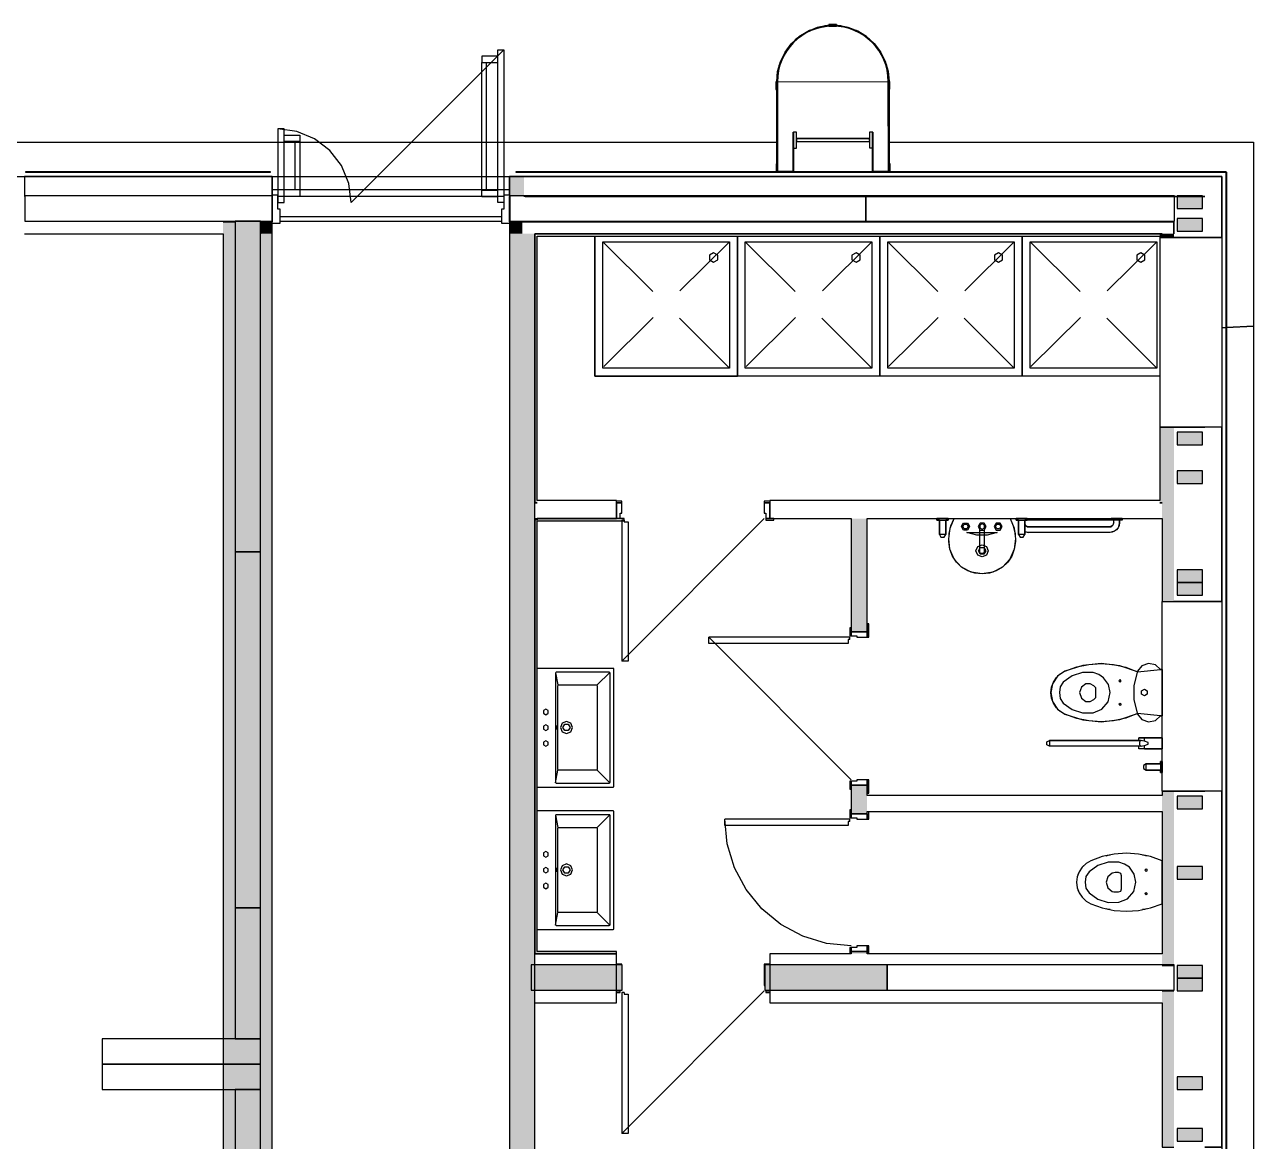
# Model space of a CAD drawing. Header units: metres. Extents: x 2.3 to 42.8, y 0.9 to 31.9.
# Drawn here: x 11.287 to 14.345, y 24.153 to 26.932 of the extents above; entities that cross this region are included whole.
import ezdxf

# ---------------------------------------------------------------- set-up
doc = ezdxf.new("R2010")
doc.units = ezdxf.units.M
for name, color, linetype in [('ARREDI', 9, 'Continuous'), ('PARETI_STRUTTURE', 7, 'Continuous'), ('PILASTRI_SETTI', 8, 'Continuous')]:
    doc.layers.add(name, color=color, linetype=linetype)

msp = doc.modelspace()

# ---------------------------------------------------------------- linework, layer by layer
at = {"layer": 'ARREDI'}
for points in [[(13.2882, 26.9295), (13.2852, 26.9295), (13.2599, 26.9247), (13.2358, 26.9153), (13.2139, 26.9017), (13.1949, 26.8843), (13.1794, 26.8636), (13.168, 26.8405), (13.161, 26.8157), (13.1586, 26.79), (13.1592, 26.5656)], [(13.1592, 26.5656), (13.1587, 26.79), (13.161, 26.8157), (13.168, 26.8405), (13.1794, 26.8636), (13.1949, 26.8843), (13.2139, 26.9017), (13.2358, 26.9153), (13.2598, 26.9247), (13.2852, 26.9295), (13.311, 26.9296), (13.3364, 26.9249), (13.3604, 26.9156), (13.3824, 26.9021), (13.4015, 26.8848), (13.4171, 26.8642), (13.4286, 26.8411), (13.4358, 26.8164), (13.4382, 26.7907), (13.4387, 26.5662), (13.4368, 26.5662), (13.4387, 26.5662), (13.4368, 26.5662), (13.4387, 26.5662), (13.4368, 26.5662), (13.4387, 26.5662), (13.4382, 26.7907), (13.4324, 26.83), (13.4158, 26.8662), (13.3897, 26.8962), (13.3562, 26.9176), (13.318, 26.9287), (13.2782, 26.9286), (13.2401, 26.9173), (13.2066, 26.8958), (13.1807, 26.8656), (13.1642, 26.8294), (13.1587, 26.79)], [(13.2882, 26.9295), (13.2852, 26.9295), (13.2598, 26.9247), (13.2358, 26.9153), (13.2139, 26.9017), (13.1949, 26.8843), (13.1794, 26.8636), (13.168, 26.8405), (13.161, 26.8157), (13.1587, 26.79)], [(13.2882, 26.9295), (13.2852, 26.9295), (13.2598, 26.9247), (13.2358, 26.9153), (13.2139, 26.9017), (13.1949, 26.8843), (13.1794, 26.8636), (13.168, 26.8405), (13.161, 26.8157), (13.1587, 26.79)], [(13.4382, 26.7907), (13.4358, 26.8164), (13.4286, 26.8411), (13.4171, 26.8642), (13.4015, 26.8848), (13.3824, 26.9021), (13.3604, 26.9156), (13.3364, 26.9249), (13.311, 26.9296), (13.3079, 26.9296)], [(13.4382, 26.7907), (13.4358, 26.8164), (13.4286, 26.8411), (13.4171, 26.8642), (13.4015, 26.8848), (13.3824, 26.9021), (13.3604, 26.9156), (13.3364, 26.9249), (13.311, 26.9296), (13.3079, 26.9296)], [(13.3079, 26.9295), (13.311, 26.9295), (13.3364, 26.9249), (13.3604, 26.9156), (13.3824, 26.9021), (13.4015, 26.8848), (13.4171, 26.8642), (13.4286, 26.8411), (13.4358, 26.8164), (13.4382, 26.7907)], [(13.1592, 26.5656), (13.1612, 26.5656), (13.1606, 26.79)], [(13.2004, 26.6247), (13.2083, 26.6248), (13.2082, 26.6641), (13.2003, 26.6641), (13.2005, 26.5657), (13.1611, 26.5656), (13.1606, 26.79), (13.4362, 26.7907), (13.4368, 26.567), (13.3982, 26.5669), (13.3979, 26.6646), (13.3982, 26.5669), (13.4368, 26.567), (13.3982, 26.5669), (13.3979, 26.6646), (13.3972, 26.6646), (13.3974, 26.5662), (13.4368, 26.5662), (13.3974, 26.5661), (13.3973, 26.603)], [(13.1606, 26.79), (13.1611, 26.5664)], [(13.1591, 26.5853), (13.1587, 26.7703)], [(13.4387, 26.5859), (13.4382, 26.771)], [(13.1995, 26.6641), (13.1997, 26.5665), (13.1612, 26.5664), (13.1997, 26.5665), (13.1995, 26.6641), (13.1997, 26.5665)], [(13.1611, 26.5664), (13.1997, 26.5665), (13.1995, 26.6641), (13.2003, 26.6641), (13.2005, 26.5657), (13.1611, 26.5656), (13.2005, 26.5657), (13.2003, 26.6641)], [(13.3893, 26.6488), (13.2082, 26.6484)], [(13.3893, 26.6488), (13.2082, 26.6484)], [(13.3893, 26.6488), (13.2082, 26.6484)], [(13.3893, 26.6488), (13.2082, 26.6484)], [(13.3893, 26.6488), (13.2082, 26.6484)], [(13.3893, 26.6488), (13.2082, 26.6484)], [(13.3893, 26.6488), (13.2082, 26.6484)], [(13.3893, 26.6488), (13.2082, 26.6484)], [(13.3893, 26.6488), (13.2082, 26.6484)], [(13.3893, 26.6488), (13.2082, 26.6484)], [(13.3893, 26.6488), (13.2082, 26.6484)], [(13.3893, 26.6488), (13.2082, 26.6484)], [(13.3893, 26.6488), (13.2082, 26.6484)], [(13.3893, 26.6488), (13.2082, 26.6484)], [(13.3893, 26.6488), (13.2082, 26.6484)], [(13.3893, 26.6488), (13.2082, 26.6484)], [(13.3893, 26.6488), (13.2082, 26.6484)], [(13.2082, 26.6405), (13.2082, 26.6406), (13.2082, 26.641), (13.2082, 26.6417), (13.2082, 26.6425), (13.2082, 26.6434), (13.2082, 26.6444), (13.2082, 26.6455), (13.2082, 26.6464), (13.2082, 26.6472), (13.2082, 26.6479), (13.2082, 26.6482), (13.2082, 26.6484)], [(13.2082, 26.6464), (13.2082, 26.6455), (13.2082, 26.6444), (13.2082, 26.6434), (13.2082, 26.6425)], [(13.3893, 26.6409), (13.2082, 26.6405)], [(13.2082, 26.6405), (13.3893, 26.6409)], [(13.2082, 26.6405), (13.3893, 26.6409)], [(13.2082, 26.6405), (13.3893, 26.6409)], [(13.2082, 26.6405), (13.3893, 26.6409)], [(13.2082, 26.6405), (13.3893, 26.6409)], [(13.2082, 26.6405), (13.3893, 26.6409)], [(13.2082, 26.6405), (13.3893, 26.6409)], [(13.2082, 26.6405), (13.3893, 26.6409)], [(13.2082, 26.6405), (13.3893, 26.6409)], [(13.2082, 26.6405), (13.3893, 26.6409)], [(13.2082, 26.6405), (13.3893, 26.6409)], [(13.2082, 26.6405), (13.3893, 26.6409)], [(13.2082, 26.6405), (13.3893, 26.6409)], [(13.2082, 26.6405), (13.3893, 26.6409)], [(13.2082, 26.6405), (13.3893, 26.6409)], [(13.2082, 26.6405), (13.3893, 26.6409)], [(13.3893, 26.6646), (13.3894, 26.6252)], [(13.4368, 26.567), (13.3982, 26.5669), (13.3979, 26.6646), (13.3893, 26.6646)], [(13.3893, 26.6488), (13.3893, 26.6487), (13.3893, 26.6483), (13.3893, 26.6477), (13.3893, 26.6468), (13.3893, 26.6459), (13.3893, 26.6449), (13.3893, 26.6439), (13.3893, 26.6429), (13.3893, 26.6421), (13.3893, 26.6415), (13.3893, 26.6411), (13.3893, 26.6409)], [(13.3893, 26.6439), (13.3893, 26.6449), (13.3893, 26.6459), (13.3893, 26.6468)], [(13.4368, 26.5662), (13.3974, 26.5662), (13.3972, 26.6646), (13.3974, 26.5662)], [(13.3894, 26.6252), (13.3973, 26.6252)], [(13.1611, 26.5656), (13.2005, 26.5657), (13.2004, 26.603)], [(11.2891, 26.5656), (11.5253, 26.5656)], [(11.5253, 26.5652), (11.2891, 26.5652)], [(11.5253, 26.5656), (11.8994, 26.5656)], [(11.8994, 26.5652), (11.5253, 26.5652)], [(12.5097, 26.5656), (12.9172, 26.5656), (13.3365, 26.5656)], [(13.3365, 26.5652), (12.9172, 26.5652), (12.5097, 26.5652)], [(13.1592, 26.5656), (13.1612, 26.5656)], [(13.1997, 26.5665), (13.1612, 26.5664)], [(13.3365, 26.5656), (13.7982, 26.5656)], [(13.7982, 26.5652), (13.3365, 26.5652)], [(13.4387, 26.5662), (13.4368, 26.5662), (13.3974, 26.5661)], [(13.4387, 26.5662), (13.4368, 26.5662)], [(13.7982, 26.5656), (14.2421, 26.5656)], [(14.2421, 26.5652), (13.7982, 26.5652)], [(14.2421, 26.5656), (14.2775, 26.5656)], [(14.2762, 26.5652), (14.2421, 26.5652)], [(14.2775, 26.3925), (14.2775, 26.5652)], [(14.2779, 26.5652), (14.2779, 26.3925)], [(12.7065, 26.4057), (12.7065, 26.0572), (13.0609, 26.0572), (13.0609, 26.4057)], [(13.0609, 26.0572), (12.7065, 26.0572), (12.7065, 26.4057)], [(12.7262, 26.3919), (13.0412, 26.3919)], [(12.7262, 26.0769), (12.7262, 26.3919)], [(13.0412, 26.3919), (13.0412, 26.0769)], [(13.4152, 26.4057), (13.4152, 26.0572), (13.0609, 26.0572), (13.0609, 26.4057), (13.0609, 26.0572)], [(13.4153, 26.0572), (13.0609, 26.0572), (13.0609, 26.4057)], [(13.0806, 26.3919), (13.3956, 26.3919)], [(13.0806, 26.0769), (13.0806, 26.3919)], [(13.3956, 26.3919), (13.3956, 26.0769)], [(13.7696, 26.4057), (13.7696, 26.0572), (13.4153, 26.0572), (13.4153, 26.4057), (13.4153, 26.0572)], [(13.7696, 26.0572), (13.4153, 26.0572), (13.4153, 26.4057)], [(13.4349, 26.3919), (13.7499, 26.3919)], [(13.4349, 26.0769), (13.4349, 26.3919)], [(13.7499, 26.3919), (13.7499, 26.0769)], [(14.1118, 26.0572), (13.7696, 26.0572), (13.7696, 26.4057), (13.7696, 26.0572)], [(14.1118, 26.0572), (13.7696, 26.0572), (13.7696, 26.4057)], [(13.7893, 26.3919), (14.1043, 26.3919)], [(13.7893, 26.0769), (13.7893, 26.3919)], [(14.1043, 26.3919), (14.1043, 26.0769)], [(13.0412, 26.0769), (12.7262, 26.0769)], [(13.3956, 26.0769), (13.0806, 26.0769)], [(13.7499, 26.0769), (13.4349, 26.0769)], [(14.1043, 26.0769), (13.7893, 26.0769)], [(14.2775, 25.4869), (14.2775, 25.9397)], [(14.2779, 25.9397), (14.2779, 25.4869)], [(13.5635, 25.6989), (13.5635, 25.6635), (13.5674, 25.6567), (13.5754, 25.6567), (13.5793, 25.6635), (13.5793, 25.6989)], [(13.5896, 25.6269), (13.5868, 25.6463), (13.5877, 25.6659), (13.5922, 25.685), (13.6003, 25.7029)], [(13.6003, 25.7029), (13.7393, 25.7029)], [(13.7393, 25.7029), (13.7474, 25.685), (13.7519, 25.6659), (13.7528, 25.6463), (13.75, 25.6269)], [(13.7545, 25.6989), (13.782, 25.6989), (13.7762, 25.6989), (13.782, 25.6989), (13.782, 25.7029)], [(13.7604, 25.6989), (13.7545, 25.6989), (13.7545, 25.7029)], [(13.7604, 25.6989), (13.7545, 25.6989), (13.7545, 25.7029)], [(13.7762, 25.6902), (13.7782, 25.6853), (13.7852, 25.6824)], [(13.7762, 25.6885), (13.7766, 25.6873), (13.7782, 25.6853), (13.7803, 25.6837), (13.7826, 25.6827), (13.7852, 25.6824)], [(14.0116, 25.6922), (14.0084, 25.6802), (13.9996, 25.6715), (13.9875, 25.6682), (13.7852, 25.6682)], [(14.0116, 25.6923), (14.0107, 25.686), (14.0083, 25.6802), (14.0045, 25.6753), (13.9996, 25.6714), (13.9938, 25.6691), (13.9876, 25.6682)], [(13.9974, 25.6923), (13.9974, 25.6989), (13.9907, 25.6989)], [(14.0183, 25.6989), (13.9907, 25.6989)], [(13.9974, 25.6923), (13.9974, 25.6989)], [(14.0183, 25.7029), (14.0183, 25.6989), (14.0116, 25.6989)], [(13.6757, 25.6183), (13.6728, 25.6161), (13.6669, 25.6161), (13.6639, 25.6183), (13.6639, 25.675)], [(13.6757, 25.6183), (13.6757, 25.675)], [(13.7762, 25.6706), (13.7852, 25.6682)], [(13.9875, 25.6682), (13.7852, 25.6682), (13.7789, 25.6691), (13.7762, 25.6702)], [(13.6698, 25.5656), (13.6517, 25.5672), (13.6344, 25.5727), (13.6189, 25.582), (13.6058, 25.5946), (13.5959, 25.6098), (13.5896, 25.6268)], [(13.75, 25.6269), (13.7437, 25.6098), (13.7338, 25.5946), (13.7207, 25.582), (13.7052, 25.5727), (13.6879, 25.5672), (13.6698, 25.5656)], [(12.7518, 25.3302), (12.5628, 25.3302)], [(12.6101, 25.3204), (12.6087, 25.3198), (12.6081, 25.3184)], [(12.742, 25.3204), (12.6101, 25.3204)], [(12.7433, 25.3198), (12.7117, 25.289)], [(12.7439, 25.3184), (12.7433, 25.3198), (12.742, 25.3204)], [(12.7538, 25.3282), (12.7532, 25.3296), (12.7518, 25.3302)], [(12.7538, 25.0369), (12.7538, 25.3282)], [(13.9462, 25.3196), (13.9193, 25.3197), (13.8938, 25.3116), (13.8719, 25.296)], [(14.0565, 25.3219), (14.0126, 25.3367), (13.9665, 25.342), (13.9203, 25.3374), (13.8761, 25.3233), (13.9052, 25.3337), (13.9355, 25.34), (13.9664, 25.342), (13.9972, 25.3396), (14.0274, 25.3329), (14.0564, 25.322), (14.1142, 25.3276), (14.1012, 25.3393), (14.0841, 25.3426), (14.0677, 25.3366), (14.0568, 25.323), (14.0471, 25.2879), (14.0471, 25.2516), (14.0568, 25.2165), (14.0677, 25.2029), (14.0841, 25.1969), (14.1012, 25.2002), (14.1142, 25.2119), (14.0564, 25.2176), (14.0274, 25.2067), (13.9972, 25.2), (13.9664, 25.1976), (13.9355, 25.1995), (13.9052, 25.2058), (13.8761, 25.2163), (13.9203, 25.2021), (13.9665, 25.1976), (14.0126, 25.2028), (14.0565, 25.2176)], [(13.9722, 25.307), (13.9601, 25.3152), (13.9462, 25.3196)], [(12.6081, 25.3184), (12.6081, 25.0467)], [(12.6083, 25.3193), (12.6144, 25.289)], [(12.7439, 25.0467), (12.7439, 25.3184)], [(13.8719, 25.296), (13.8642, 25.284), (13.8624, 25.2698)], [(13.9284, 25.2916), (13.9168, 25.2834), (13.9123, 25.2698), (13.9168, 25.2562), (13.9284, 25.2479)], [(13.9481, 25.2867), (13.939, 25.2919), (13.9284, 25.2916)], [(13.9887, 25.2698), (13.9844, 25.2901), (13.9722, 25.307)], [(12.6144, 25.287), (12.615, 25.2884), (12.6164, 25.289)], [(12.6144, 25.0789), (12.6144, 25.287)], [(12.6164, 25.289), (12.7097, 25.289)], [(12.7097, 25.289), (12.7111, 25.2884), (12.7117, 25.287)], [(12.7117, 25.287), (12.7117, 25.0789)], [(13.8624, 25.2698), (13.8642, 25.2556), (13.8719, 25.2435)], [(13.9462, 25.2199), (13.9679, 25.229), (13.9832, 25.2469), (13.9887, 25.2698)], [(13.953, 25.2819), (13.9481, 25.2868)], [(13.953, 25.2577), (13.953, 25.2819)], [(13.8719, 25.2435), (13.8937, 25.228), (13.9193, 25.2198), (13.9462, 25.2199)], [(13.9284, 25.2479), (13.939, 25.2476), (13.9481, 25.2528)], [(13.9481, 25.2528), (13.953, 25.2577)], [(14.0655, 25.1367), (14.0694, 25.1373), (14.0737, 25.1383), (14.0827, 25.1417), (14.0827, 25.1458), (14.0737, 25.1492), (14.0694, 25.1503), (14.0655, 25.1509), (13.8372, 25.1509), (13.8372, 25.1367), (13.831, 25.1402), (13.831, 25.1473), (13.8372, 25.1509), (14.06, 25.1509)], [(14.0655, 25.1509), (14.0615, 25.1476), (14.0615, 25.1399), (14.0655, 25.1367), (13.8372, 25.1367)], [(14.06, 25.13), (14.06, 25.1367), (13.8372, 25.1367)], [(14.06, 25.1509), (14.06, 25.1576), (14.1177, 25.1576)], [(14.06, 25.1509), (14.06, 25.1576)], [(14.1177, 25.1576), (14.0737, 25.1576), (14.06, 25.1576)], [(14.0737, 25.13), (14.06, 25.13), (14.06, 25.1367)], [(14.0737, 25.1492), (14.0737, 25.1576)], [(14.0737, 25.13), (14.0737, 25.1383)], [(14.0737, 25.13), (14.1177, 25.13), (14.06, 25.13)], [(12.6083, 25.0458), (12.6144, 25.077)], [(12.6164, 25.077), (12.615, 25.0776), (12.6144, 25.0789)], [(12.7097, 25.077), (12.6164, 25.077)], [(12.7117, 25.0789), (12.7111, 25.0776), (12.7097, 25.077)], [(12.7434, 25.0453), (12.7117, 25.077)], [(14.1137, 25.0926), (14.1137, 25.0985), (14.1137, 25.0709), (14.1137, 25.0768), (14.0783, 25.0768), (14.0783, 25.0926), (14.1137, 25.0926), (14.0783, 25.0926), (14.0715, 25.0886), (14.0715, 25.0807), (14.0783, 25.0768), (14.1137, 25.0768)], [(12.6081, 25.0467), (12.6087, 25.0453), (12.6101, 25.0447)], [(12.6101, 25.0447), (12.742, 25.0447)], [(12.742, 25.0447), (12.7433, 25.0453), (12.7439, 25.0467)], [(12.5628, 25.0349), (12.7518, 25.0349)], [(12.7518, 25.0349), (12.7532, 25.0355), (12.7538, 25.0369)], [(14.2775, 24.5813), (14.2775, 25.0341)], [(14.2779, 25.0341), (14.2779, 24.5813)], [(12.7518, 24.9758), (12.5628, 24.9758)], [(12.6101, 24.966), (12.6087, 24.9654), (12.6081, 24.964)], [(12.6081, 24.964), (12.6081, 24.6923)], [(12.6083, 24.9649), (12.6144, 24.9346)], [(12.742, 24.966), (12.6101, 24.966)], [(12.7433, 24.9654), (12.7117, 24.9346)], [(12.7439, 24.964), (12.7433, 24.9654), (12.742, 24.966)], [(12.7439, 24.6923), (12.7439, 24.964)], [(12.7538, 24.9739), (12.7532, 24.9753), (12.7518, 24.9758)], [(12.7538, 24.6825), (12.7538, 24.9739)], [(12.6144, 24.9327), (12.615, 24.934), (12.6164, 24.9346)], [(12.6144, 24.7246), (12.6144, 24.9326)], [(12.6164, 24.9346), (12.7097, 24.9346)], [(12.7097, 24.9346), (12.7111, 24.934), (12.7117, 24.9326)], [(12.7117, 24.9327), (12.7117, 24.7246)], [(13.9788, 24.8638), (13.9836, 24.8654), (13.9887, 24.8659)], [(14.0692, 24.8659), (14.0743, 24.8654), (14.0791, 24.8638)], [(13.921, 24.8374), (13.9218, 24.8387), (13.9237, 24.8399)], [(14.0103, 24.8478), (13.9835, 24.8479), (13.9579, 24.8397), (13.936, 24.8242)], [(14.0364, 24.8352), (14.0243, 24.8434), (14.0103, 24.8478)], [(14.0528, 24.7979), (14.0485, 24.8183), (14.0364, 24.8352)], [(13.909, 24.8177), (13.9095, 24.8199), (13.9103, 24.8212)], [(13.936, 24.8242), (13.9283, 24.8121), (13.9265, 24.7979)], [(13.9936, 24.8205), (13.9827, 24.8115), (13.9786, 24.7979), (13.9827, 24.7844), (13.9936, 24.7754)], [(14.0012, 24.822), (13.9973, 24.8216), (13.9936, 24.8205)], [(14.0093, 24.822), (14.0012, 24.822)], [(14.0171, 24.8141), (14.0148, 24.8197), (14.0093, 24.822)], [(14.0171, 24.7817), (14.0171, 24.8141)], [(13.9103, 24.7747), (13.9095, 24.776), (13.909, 24.7782)], [(13.9265, 24.7979), (13.9283, 24.7837), (13.936, 24.7717)], [(13.936, 24.7717), (13.9579, 24.7561), (13.9834, 24.748), (14.0103, 24.7481)], [(13.9936, 24.7754), (13.9973, 24.7742), (14.0012, 24.7739)], [(14.0012, 24.7739), (14.0093, 24.7739)], [(14.0093, 24.7739), (14.0148, 24.7762), (14.0171, 24.7817)], [(14.0103, 24.7481), (14.032, 24.7571), (14.0473, 24.775), (14.0528, 24.7979)], [(13.9237, 24.7559), (13.9218, 24.7572), (13.921, 24.7585)], [(12.6083, 24.6915), (12.6144, 24.7226)], [(12.6164, 24.7226), (12.615, 24.7232), (12.6144, 24.7246)], [(12.7097, 24.7226), (12.6164, 24.7226)], [(12.7117, 24.7246), (12.7111, 24.7232), (12.7097, 24.7226)], [(12.7434, 24.691), (12.7117, 24.7226)], [(13.9887, 24.7299), (13.9836, 24.7305), (13.9788, 24.732)], [(14.0791, 24.732), (14.0743, 24.7305), (14.0692, 24.7299)], [(12.5628, 24.6805), (12.7518, 24.6805)], [(12.6081, 24.6923), (12.6087, 24.691), (12.6101, 24.6904)], [(12.6101, 24.6904), (12.742, 24.6904)], [(12.742, 24.6904), (12.7433, 24.691), (12.7439, 24.6923)], [(12.7518, 24.6805), (12.7532, 24.6811), (12.7538, 24.6825)], [(14.2775, 24.1285), (14.2775, 24.5813)], [(14.2779, 24.5813), (14.2779, 24.1285)]]:
    msp.add_lwpolyline(points, dxfattribs=at)
for points in [[(13.1587, 26.79), (13.161, 26.8157), (13.168, 26.8405), (13.1794, 26.8636), (13.1949, 26.8843), (13.2139, 26.9017), (13.2358, 26.9153), (13.2598, 26.9247), (13.2852, 26.9295), (13.2882, 26.9295), (13.2852, 26.9295), (13.2598, 26.9247), (13.2358, 26.9153), (13.2139, 26.9017), (13.1949, 26.8843), (13.1794, 26.8636), (13.168, 26.8405), (13.161, 26.8157)], [(13.1587, 26.79), (13.161, 26.8157), (13.168, 26.8405), (13.1794, 26.8636), (13.1949, 26.8843), (13.2139, 26.9017), (13.2358, 26.9153), (13.2598, 26.9247), (13.2852, 26.9295), (13.2882, 26.9295), (13.2852, 26.9295), (13.2598, 26.9247), (13.2358, 26.9153), (13.2139, 26.9017), (13.1949, 26.8843), (13.1794, 26.8636), (13.168, 26.8405), (13.161, 26.8157)], [(13.2883, 26.9281), (13.3079, 26.9282), (13.3079, 26.9321), (13.2882, 26.9321)], [(13.3079, 26.9296), (13.311, 26.9296), (13.3364, 26.9249), (13.3604, 26.9156), (13.3824, 26.9021), (13.4015, 26.8848), (13.4171, 26.8642), (13.4286, 26.8411), (13.4358, 26.8164), (13.4382, 26.7907), (13.4358, 26.8164), (13.4286, 26.8411), (13.4171, 26.8642), (13.4015, 26.8848), (13.3824, 26.9021), (13.3604, 26.9156), (13.3364, 26.9249), (13.311, 26.9296)], [(13.3079, 26.9296), (13.311, 26.9296), (13.3364, 26.9249), (13.3604, 26.9156), (13.3824, 26.9021), (13.4015, 26.8848), (13.4171, 26.8642), (13.4286, 26.8411), (13.4358, 26.8164), (13.4382, 26.7907), (13.4358, 26.8164), (13.4286, 26.8411), (13.4171, 26.8642), (13.4015, 26.8848), (13.3824, 26.9021), (13.3604, 26.9156), (13.3364, 26.9249), (13.311, 26.9296)], [(13.1567, 26.7703), (13.1607, 26.7703), (13.1606, 26.79), (13.1567, 26.79)], [(13.1611, 26.5664), (13.1606, 26.79)], [(13.1611, 26.5664), (13.1606, 26.79)], [(13.1606, 26.79), (13.1611, 26.5664)], [(13.4368, 26.5662), (13.4362, 26.7907), (13.4368, 26.567), (13.4362, 26.7907), (13.4368, 26.567), (13.4362, 26.7907), (13.4368, 26.567), (13.4362, 26.7907)], [(13.4402, 26.771), (13.4402, 26.7907), (13.4362, 26.7907), (13.4363, 26.771)], [(13.1591, 26.5853), (13.1587, 26.7703)], [(13.1587, 26.7703), (13.1591, 26.5853)], [(13.1591, 26.5853), (13.1587, 26.7703)], [(13.4387, 26.5859), (13.4382, 26.771)], [(13.4382, 26.771), (13.4387, 26.5859)], [(13.4382, 26.771), (13.4387, 26.5859)], [(13.2004, 26.6247), (13.2083, 26.6248), (13.2082, 26.6641), (13.2003, 26.6641)], [(13.2082, 26.6484), (13.3893, 26.6488)], [(13.2082, 26.6484), (13.3893, 26.6488)], [(13.2082, 26.6464), (13.2082, 26.6455), (13.2082, 26.6444), (13.2082, 26.6434), (13.2082, 26.6425), (13.2082, 26.6434), (13.2082, 26.6444), (13.2082, 26.6455)], [(13.2082, 26.6464), (13.2082, 26.6455), (13.2082, 26.6444), (13.2082, 26.6434), (13.2082, 26.6425), (13.2082, 26.6434), (13.2082, 26.6444), (13.2082, 26.6455)], [(13.2082, 26.6464), (13.2082, 26.6455), (13.2082, 26.6444), (13.2082, 26.6434), (13.2082, 26.6425), (13.2082, 26.6434), (13.2082, 26.6444), (13.2082, 26.6455)], [(13.2082, 26.6464), (13.2082, 26.6455), (13.2082, 26.6444), (13.2082, 26.6434), (13.2082, 26.6425), (13.2082, 26.6434), (13.2082, 26.6444), (13.2082, 26.6455)], [(13.2082, 26.6464), (13.2082, 26.6455), (13.2082, 26.6444), (13.2082, 26.6434), (13.2082, 26.6425), (13.2082, 26.6434), (13.2082, 26.6444), (13.2082, 26.6455)], [(13.2082, 26.6464), (13.2082, 26.6455), (13.2082, 26.6444), (13.2082, 26.6434), (13.2082, 26.6425), (13.2082, 26.6434), (13.2082, 26.6444), (13.2082, 26.6455)], [(13.2082, 26.6464), (13.2082, 26.6455), (13.2082, 26.6444), (13.2082, 26.6434), (13.2082, 26.6425), (13.2082, 26.6434), (13.2082, 26.6444), (13.2082, 26.6455)], [(13.2082, 26.6464), (13.2082, 26.6455), (13.2082, 26.6444), (13.2082, 26.6434), (13.2082, 26.6425), (13.2082, 26.6434), (13.2082, 26.6444), (13.2082, 26.6455)], [(13.2082, 26.6464), (13.2082, 26.6455), (13.2082, 26.6444), (13.2082, 26.6434), (13.2082, 26.6425), (13.2082, 26.6434), (13.2082, 26.6444), (13.2082, 26.6455)], [(13.2082, 26.6464), (13.2082, 26.6455), (13.2082, 26.6444), (13.2082, 26.6434), (13.2082, 26.6425), (13.2082, 26.6434), (13.2082, 26.6444), (13.2082, 26.6455)], [(13.2082, 26.6464), (13.2082, 26.6455), (13.2082, 26.6444), (13.2082, 26.6434), (13.2082, 26.6425), (13.2082, 26.6434), (13.2082, 26.6444), (13.2082, 26.6455)], [(13.2082, 26.6464), (13.2082, 26.6455), (13.2082, 26.6444), (13.2082, 26.6434), (13.2082, 26.6425), (13.2082, 26.6434), (13.2082, 26.6444), (13.2082, 26.6455)], [(13.2082, 26.6464), (13.2082, 26.6455), (13.2082, 26.6444), (13.2082, 26.6434), (13.2082, 26.6425), (13.2082, 26.6434), (13.2082, 26.6444), (13.2082, 26.6455)], [(13.2082, 26.6464), (13.2082, 26.6455), (13.2082, 26.6444), (13.2082, 26.6434), (13.2082, 26.6425), (13.2082, 26.6434), (13.2082, 26.6444), (13.2082, 26.6455)], [(13.2082, 26.6464), (13.2082, 26.6455), (13.2082, 26.6444), (13.2082, 26.6434), (13.2082, 26.6425), (13.2082, 26.6434), (13.2082, 26.6444), (13.2082, 26.6455)], [(13.2082, 26.6464), (13.2082, 26.6455), (13.2082, 26.6444), (13.2082, 26.6434), (13.2082, 26.6425), (13.2082, 26.6434), (13.2082, 26.6444), (13.2082, 26.6455)], [(13.3893, 26.6409), (13.2082, 26.6405)], [(13.3893, 26.6409), (13.2082, 26.6405)], [(13.3894, 26.6252), (13.3973, 26.6252), (13.3972, 26.6646), (13.3893, 26.6646)], [(13.3893, 26.6468), (13.3893, 26.6459), (13.3893, 26.6449), (13.3893, 26.6439), (13.3893, 26.6449), (13.3893, 26.6459)], [(13.3893, 26.6468), (13.3893, 26.6459), (13.3893, 26.6449), (13.3893, 26.6439), (13.3893, 26.6449), (13.3893, 26.6459)], [(13.3893, 26.6468), (13.3893, 26.6459), (13.3893, 26.6449), (13.3893, 26.6439), (13.3893, 26.6449), (13.3893, 26.6459)], [(13.3893, 26.6468), (13.3893, 26.6459), (13.3893, 26.6449), (13.3893, 26.6439), (13.3893, 26.6449), (13.3893, 26.6459)], [(13.3893, 26.6468), (13.3893, 26.6459), (13.3893, 26.6449), (13.3893, 26.6439), (13.3893, 26.6449), (13.3893, 26.6459)], [(13.3893, 26.6468), (13.3893, 26.6459), (13.3893, 26.6449), (13.3893, 26.6439), (13.3893, 26.6449), (13.3893, 26.6459)], [(13.3893, 26.6468), (13.3893, 26.6459), (13.3893, 26.6449), (13.3893, 26.6439), (13.3893, 26.6449), (13.3893, 26.6459)], [(13.3893, 26.6468), (13.3893, 26.6459), (13.3893, 26.6449), (13.3893, 26.6439), (13.3893, 26.6449), (13.3893, 26.6459)], [(13.3893, 26.6468), (13.3893, 26.6459), (13.3893, 26.6449), (13.3893, 26.6439), (13.3893, 26.6449), (13.3893, 26.6459)], [(13.3893, 26.6468), (13.3893, 26.6459), (13.3893, 26.6449), (13.3893, 26.6439), (13.3893, 26.6449), (13.3893, 26.6459)], [(13.3893, 26.6468), (13.3893, 26.6459), (13.3893, 26.6449), (13.3893, 26.6439), (13.3893, 26.6449), (13.3893, 26.6459)], [(13.3893, 26.6468), (13.3893, 26.6459), (13.3893, 26.6449), (13.3893, 26.6439), (13.3893, 26.6449), (13.3893, 26.6459)], [(13.3893, 26.6468), (13.3893, 26.6459), (13.3893, 26.6449), (13.3893, 26.6439), (13.3893, 26.6449), (13.3893, 26.6459)], [(13.3893, 26.6468), (13.3893, 26.6459), (13.3893, 26.6449), (13.3893, 26.6439), (13.3893, 26.6449), (13.3893, 26.6459)], [(13.3893, 26.6468), (13.3893, 26.6459), (13.3893, 26.6449), (13.3893, 26.6439), (13.3893, 26.6449), (13.3893, 26.6459)], [(13.3893, 26.6468), (13.3893, 26.6459), (13.3893, 26.6449), (13.3893, 26.6439), (13.3893, 26.6449), (13.3893, 26.6459)], [(13.1572, 26.5656), (13.1611, 26.5656), (13.1611, 26.5853), (13.1572, 26.5853)], [(13.4407, 26.5663), (13.4407, 26.5859), (13.4367, 26.5859), (13.4368, 26.5662)], [(11.2891, 26.5652), (11.5253, 26.5652), (11.5253, 26.5656), (11.2891, 26.5656)], [(11.5253, 26.5652), (11.8994, 26.5652), (11.8994, 26.5656), (11.5253, 26.5656)], [(12.5097, 26.5652), (12.9172, 26.5652), (12.9172, 26.5656), (12.5097, 26.5656)], [(12.9172, 26.5652), (13.3365, 26.5652), (13.3365, 26.5656), (12.9172, 26.5656)], [(13.1592, 26.5656), (13.1611, 26.5656)], [(13.1612, 26.5656), (13.1592, 26.5656)], [(13.1612, 26.5656), (13.1592, 26.5656)], [(13.3365, 26.5652), (13.7982, 26.5652), (13.7982, 26.5656), (13.3365, 26.5656)], [(13.7982, 26.5652), (14.2421, 26.5652), (14.2421, 26.5656), (13.7982, 26.5656)], [(14.2421, 26.5652), (14.2775, 26.5652), (14.2775, 26.5656), (14.2421, 26.5656)], [(14.2775, 26.5652), (14.2775, 26.3925), (14.2779, 26.3925), (14.2779, 26.5652)], [(11.9043, 26.4428), (11.9043, 26.5058), (11.2881, 26.5058), (11.2881, 26.4428)], [(12.4949, 26.5058), (12.4949, 26.4428), (13.3808, 26.4428), (13.3808, 26.5058)], [(13.3808, 26.4428), (14.1486, 26.4428), (14.1486, 26.5058), (13.3808, 26.5058)], [(14.1552, 26.4743), (14.2182, 26.4743), (14.2182, 26.5058), (14.1552, 26.5058)], [(11.8108, 26.4428), (11.8108, 25.6199), (11.8738, 25.6199), (11.8738, 26.4428)], [(14.1552, 26.418), (14.2182, 26.418), (14.2182, 26.4495), (14.1552, 26.4495)], [(14.2775, 26.3925), (14.2775, 25.9397)], [(14.2779, 25.9397), (14.2779, 26.3925)], [(13.0018, 26.3407), (13.0121, 26.3466), (13.0121, 26.3585), (13.0018, 26.3644), (12.9916, 26.3585), (12.9916, 26.3466)], [(13.3562, 26.3407), (13.3664, 26.3466), (13.3664, 26.3585), (13.3562, 26.3644), (13.346, 26.3585), (13.346, 26.3466)], [(13.7106, 26.3407), (13.7208, 26.3466), (13.7208, 26.3585), (13.7106, 26.3644), (13.7003, 26.3585), (13.7003, 26.3466)], [(14.0649, 26.3407), (14.0752, 26.3466), (14.0752, 26.3585), (14.0649, 26.3644), (14.0547, 26.3585), (14.0547, 26.3466)], [(14.2775, 25.9397), (14.2775, 25.4869), (14.2779, 25.4869), (14.2779, 25.9397)], [(14.2182, 25.918), (14.1552, 25.918), (14.1552, 25.8865), (14.2182, 25.8865)], [(14.2182, 25.79), (14.2182, 25.8215), (14.1552, 25.8215), (14.1552, 25.79)], [(13.5851, 25.7029), (13.5576, 25.7029)], [(13.5576, 25.7029), (13.5576, 25.6989)], [(13.5635, 25.6989), (13.5576, 25.6989), (13.5851, 25.6989), (13.5793, 25.6989), (13.5793, 25.6635), (13.5635, 25.6635)], [(13.5851, 25.699), (13.5851, 25.7029)], [(13.7393, 25.7029), (13.7493, 25.6787), (13.7529, 25.6528), (13.75, 25.6269), (13.7392, 25.6019), (13.7207, 25.582), (13.6967, 25.5695), (13.6698, 25.5656), (13.6429, 25.5695), (13.6189, 25.582), (13.6004, 25.6019), (13.5896, 25.6269), (13.5867, 25.6528), (13.5903, 25.6787), (13.6003, 25.7029)], [(13.6386, 25.6829), (13.6337, 25.6744), (13.6238, 25.6744), (13.6189, 25.6829), (13.6238, 25.6915), (13.6337, 25.6915)], [(13.622, 25.6833), (13.6254, 25.6891), (13.6321, 25.6891), (13.6354, 25.6833), (13.6321, 25.6775), (13.6254, 25.6775)], [(13.6796, 25.6829), (13.6747, 25.6915), (13.6649, 25.6915), (13.66, 25.6829), (13.6649, 25.6744), (13.6747, 25.6744)], [(13.6701, 25.6769), (13.6758, 25.6802), (13.6758, 25.6868), (13.6701, 25.6901), (13.6644, 25.6868), (13.6644, 25.6802)], [(13.7195, 25.6829), (13.7146, 25.6915), (13.7048, 25.6915), (13.6998, 25.6829), (13.7048, 25.6744), (13.7146, 25.6744)], [(13.703, 25.6829), (13.7063, 25.6887), (13.713, 25.6887), (13.7164, 25.6829), (13.713, 25.6771), (13.7063, 25.6771)], [(13.782, 25.7029), (13.7545, 25.7029)], [(13.7545, 25.7029), (13.7545, 25.6989)], [(13.7545, 25.6989), (13.7604, 25.6989)], [(13.7762, 25.6989), (13.782, 25.699), (13.782, 25.7029), (14.0183, 25.7029), (14.0183, 25.6989), (13.7762, 25.6989), (13.7762, 25.6635), (13.7604, 25.6635), (13.7604, 25.6989), (13.7604, 25.6635), (13.7643, 25.6567), (13.7722, 25.6567), (13.7762, 25.6635)], [(13.782, 25.699), (13.782, 25.7029)], [(13.9974, 25.6923), (13.9945, 25.6853), (13.9875, 25.6824), (13.9901, 25.6827), (13.9925, 25.6837), (13.9945, 25.6853), (13.9961, 25.6873), (13.9971, 25.6897)], [(14.0183, 25.7029), (13.9907, 25.7029)], [(13.9907, 25.7029), (13.9907, 25.6989)], [(14.0116, 25.6923), (14.0116, 25.6989)], [(13.7077, 25.6679), (13.6828, 25.6618), (13.6571, 25.6619), (13.6322, 25.6682)], [(13.9875, 25.6824), (13.7852, 25.6824)], [(13.6546, 25.6227), (13.6591, 25.6335), (13.6698, 25.6379), (13.6805, 25.6335), (13.685, 25.6227), (13.6805, 25.612), (13.6698, 25.6075), (13.6591, 25.612)], [(13.6791, 25.6227), (13.6744, 25.6147), (13.6652, 25.6147), (13.6606, 25.6227), (13.6652, 25.6307), (13.6744, 25.6307)], [(11.8108, 24.734), (11.8738, 24.734), (11.8738, 25.6199), (11.8108, 25.6199)], [(14.2182, 25.5439), (14.2182, 25.5754), (14.1552, 25.5754), (14.1552, 25.5439)], [(14.1552, 25.5124), (14.2182, 25.5124), (14.2182, 25.5439), (14.1552, 25.5439)], [(14.2775, 25.4869), (14.2775, 25.0341)], [(14.2779, 25.0341), (14.2779, 25.4869)], [(13.8761, 25.3233), (13.8577, 25.3105), (13.8453, 25.2918), (13.8409, 25.2698), (13.8426, 25.2832), (13.8472, 25.2959), (13.8547, 25.3071), (13.8645, 25.3164)], [(14.1177, 25.3276), (14.1142, 25.3276)], [(14.1177, 25.2698), (14.1177, 25.3276)], [(14.0132, 25.3023), (14.0101, 25.2992), (14.0132, 25.2961), (14.0163, 25.2992)], [(13.8409, 25.2698), (13.8454, 25.2478), (13.8577, 25.229), (13.8761, 25.2163), (13.8645, 25.2231), (13.8547, 25.2324), (13.8472, 25.2437), (13.8426, 25.2564)], [(14.0739, 25.2618), (14.0667, 25.2659), (14.0667, 25.2741), (14.0739, 25.2782), (14.081, 25.2741), (14.081, 25.2659)], [(14.1177, 25.2119), (14.1177, 25.2698)], [(12.5845, 25.2288), (12.5785, 25.2254), (12.5785, 25.2185), (12.5845, 25.215), (12.5904, 25.2185), (12.5904, 25.2254)], [(14.0132, 25.244), (14.0163, 25.241), (14.0132, 25.2379), (14.0101, 25.241)], [(12.6357, 25.1979), (12.6252, 25.1936), (12.6209, 25.1831), (12.6252, 25.1727), (12.6357, 25.1684), (12.6461, 25.1727), (12.6504, 25.1831), (12.6461, 25.1936)], [(14.1142, 25.2119), (14.1177, 25.2119)], [(12.5845, 25.1757), (12.5904, 25.1791), (12.5904, 25.186), (12.5845, 25.1894), (12.5785, 25.186), (12.5785, 25.1791)], [(12.6108, 25.1782), (12.6119, 25.1831), (12.6108, 25.188), (12.6097, 25.1831)], [(12.6447, 25.1831), (12.6402, 25.1753), (12.6311, 25.1753), (12.6266, 25.1831), (12.6311, 25.191), (12.6402, 25.191)], [(12.5845, 25.1363), (12.5904, 25.1397), (12.5904, 25.1466), (12.5845, 25.1501), (12.5785, 25.1466), (12.5785, 25.1397)], [(14.1177, 25.13), (14.1177, 25.1576)], [(14.1177, 25.0985), (14.1137, 25.0985)], [(14.1177, 25.0709), (14.1177, 25.0985)], [(14.1137, 25.0709), (14.1177, 25.0709)], [(14.2775, 25.0341), (14.2775, 24.5813), (14.2779, 24.5813), (14.2779, 25.0341)], [(14.2182, 25.0124), (14.1552, 25.0124), (14.1552, 24.9809), (14.2182, 24.9809)], [(12.5845, 24.8744), (12.5785, 24.871), (12.5785, 24.8641), (12.5845, 24.8607), (12.5904, 24.8641), (12.5904, 24.871)], [(13.9403, 24.7444), (13.9689, 24.7341), (13.9986, 24.7279), (14.029, 24.7257), (14.0593, 24.7279), (14.0891, 24.7341), (14.1177, 24.7444), (14.1177, 24.8514), (14.0891, 24.8618), (14.0593, 24.868), (14.029, 24.8701), (13.9986, 24.868), (13.9689, 24.8618), (13.9403, 24.8514), (13.9286, 24.8446), (13.9188, 24.8353), (13.9114, 24.824), (13.9067, 24.8113), (13.905, 24.7979), (13.9067, 24.7845), (13.9114, 24.7719), (13.9188, 24.7606), (13.9286, 24.7513)], [(12.5845, 24.8213), (12.5904, 24.8247), (12.5904, 24.8316), (12.5845, 24.8351), (12.5785, 24.8316), (12.5785, 24.8247)], [(12.6108, 24.8238), (12.6119, 24.8288), (12.6108, 24.8337), (12.6097, 24.8288)], [(12.6357, 24.8435), (12.6252, 24.8392), (12.6209, 24.8288), (12.6252, 24.8183), (12.6357, 24.814), (12.6461, 24.8183), (12.6504, 24.8288), (12.6461, 24.8392)], [(12.6447, 24.8288), (12.6402, 24.8209), (12.6311, 24.8209), (12.6266, 24.8288), (12.6311, 24.8366), (12.6402, 24.8366)], [(14.0778, 24.8312), (14.0809, 24.8282), (14.0778, 24.8251), (14.0748, 24.8282)], [(14.2182, 24.8056), (14.2182, 24.8371), (14.1552, 24.8371), (14.1552, 24.8056)], [(12.5845, 24.7819), (12.5904, 24.7854), (12.5904, 24.7923), (12.5845, 24.7957), (12.5785, 24.7923), (12.5785, 24.7854)], [(14.0778, 24.7728), (14.0809, 24.7698), (14.0778, 24.7667), (14.0748, 24.7698)], [(11.8108, 24.4086), (11.8738, 24.4086), (11.8738, 24.734), (11.8108, 24.734)], [(12.7744, 24.5293), (12.7744, 24.5923), (12.548, 24.5923), (12.548, 24.5293)], [(13.1288, 24.5923), (13.1288, 24.5293), (13.4339, 24.5293), (13.4339, 24.5923)], [(14.1482, 24.5293), (14.1482, 24.5923), (13.4339, 24.5923), (13.4339, 24.5293)], [(14.2182, 24.5596), (14.2182, 24.5911), (14.1552, 24.5911), (14.1552, 24.5596)], [(14.2182, 24.5281), (14.2182, 24.5596), (14.1552, 24.5596), (14.1552, 24.5281)], [(14.2775, 24.5813), (14.2775, 24.1285), (14.2779, 24.1285), (14.2779, 24.5813)], [(11.8738, 24.4086), (11.48, 24.4086), (11.48, 24.3456), (11.8738, 24.3456)], [(11.8738, 24.2826), (11.8738, 24.3456), (11.48, 24.3456), (11.48, 24.2826)], [(14.2182, 24.282), (14.2182, 24.3135), (14.1552, 24.3135), (14.1552, 24.282)], [(11.8108, 23.3967), (11.8738, 23.3967), (11.8738, 24.2826), (11.8108, 24.2826)], [(14.1552, 24.154), (14.2182, 24.154), (14.2182, 24.1855), (14.1552, 24.1855)]]:
    msp.add_lwpolyline(points, close=True, dxfattribs=at)
for start, end in [(0.1357, 180.1357), (0.1357, 180.1357), (0.1357, 180.1357), (0.1377, 180.1337), (0.1357, 180.1357), (0.1357, 180.1357), (0.1357, 180.1357), (0.1357, 180.1357)]:
    msp.add_arc((13.2984, 26.7903), 0.1378, start, end, dxfattribs=at)
at = {"layer": 'PARETI_STRUTTURE'}
for points in [[(12.4801, 26.8695), (12.4801, 26.4896), (12.4644, 26.4896), (12.4644, 26.8695), (12.4801, 26.8695), (12.1002, 26.4896), (12.0939, 26.537), (12.0756, 26.5811), (12.0465, 26.619), (12.0086, 26.6481), (11.9645, 26.6664), (11.9171, 26.6727)], [(12.425, 26.8538), (12.425, 26.838)], [(12.4644, 26.8538), (12.425, 26.8538)], [(12.4644, 26.838), (12.4644, 26.8538)], [(12.4644, 26.5191), (12.425, 26.5191), (12.425, 26.838)], [(12.425, 26.838), (12.4644, 26.838)], [(12.4368, 26.5191), (12.4368, 26.838)], [(11.9171, 26.4896), (11.9328, 26.4896), (11.9328, 26.6727), (11.9171, 26.6727)], [(11.9171, 26.6727), (11.9171, 26.4896)], [(2.4099, 26.1672), (2.3305, 26.1672), (2.3305, 26.6397), (13.159, 26.6397)], [(11.9328, 26.6569), (11.9722, 26.6569)], [(11.9722, 26.6412), (11.9328, 26.6412)], [(11.9604, 26.5211), (11.9604, 26.6412)], [(11.9722, 26.6569), (11.9722, 26.6412)], [(11.9722, 26.6412), (11.9722, 26.5211), (11.9722, 26.5053)], [(13.4386, 26.6397), (14.345, 26.6397), (14.345, 26.1813)], [(2.4825, 26.5545), (4.2805, 26.5545), (4.7333, 26.5545), (8.3557, 26.5545), (8.8085, 26.5545), (10.6197, 26.5545), (11.2871, 26.5545), (11.9033, 26.5545), (12.4939, 26.5545), (14.2244, 26.5545)], [(11.9033, 26.5041), (11.9033, 26.5537), (11.2871, 26.5537), (11.2871, 26.5041)], [(11.9033, 26.5073), (11.9033, 26.5545), (11.9033, 26.5073)], [(12.4939, 26.5545), (12.4939, 26.5073), (12.4939, 26.5545)], [(12.5297, 26.5537), (12.4939, 26.5537), (12.4939, 26.5041)], [(14.2244, 26.5537), (12.5297, 26.5537)], [(14.2244, 26.5545), (14.2661, 26.5545), (14.2661, 24.1386), (14.2661, 23.6661), (14.2661, 23.2328), (14.2661, 22.7603), (14.2661, 22.3274), (14.2661, 21.8549), (14.2661, 21.4218), (14.2661, 20.9493), (14.2661, 15.2767), (14.2661, 14.9224), (14.2661, 14.3907), (14.2661, 14.0363), (14.2661, 13.6575)], [(14.2661, 26.4025), (14.2244, 26.4025), (14.2661, 26.4025), (14.2661, 26.5537), (14.2244, 26.5537)], [(11.9033, 26.5216), (12.4939, 26.5216)], [(11.9722, 26.5211), (11.9328, 26.5211)], [(12.425, 26.5034), (12.425, 26.5191)], [(11.9033, 26.438), (11.923, 26.438), (11.923, 26.4726), (11.9171, 26.4726), (11.9171, 26.5073), (11.9033, 26.5073)], [(11.9033, 26.4411), (11.9033, 26.5041)], [(12.4801, 26.5041), (11.9171, 26.5041)], [(11.9328, 26.5053), (11.9722, 26.5053)], [(12.4644, 26.5034), (12.425, 26.5034)], [(12.4939, 26.5073), (12.4801, 26.5073), (12.4801, 26.4726), (12.4742, 26.4726), (12.4742, 26.438), (12.4939, 26.438)], [(12.4939, 26.5041), (12.4939, 26.4411)], [(12.4939, 26.4411), (12.4939, 26.5041)], [(12.5329, 26.5041), (12.5297, 26.5041)], [(12.5329, 26.5041), (14.1472, 26.5041), (14.2244, 26.5041)], [(14.2244, 26.5041), (14.1472, 26.5041)], [(12.4742, 26.4537), (11.923, 26.4537)], [(11.8108, 26.4411), (11.7812, 26.4411)], [(11.7812, 26.4411), (11.8108, 26.4411)], [(11.8738, 26.4116), (11.8738, 26.4411)], [(11.8738, 26.4411), (11.8738, 26.4116)], [(11.9033, 26.4428), (11.9033, 26.4411)], [(11.9033, 26.4116), (11.9033, 26.4411)], [(11.923, 26.4428), (12.4742, 26.4428)], [(12.4939, 26.4411), (12.4939, 26.4116)], [(12.5254, 26.4411), (14.1472, 26.4411), (14.1472, 26.4116)], [(12.5254, 26.4411), (12.5329, 26.4411)], [(12.5329, 26.4411), (14.1472, 26.4411)], [(14.1472, 26.4116), (14.1472, 26.4411)], [(11.2871, 26.4116), (11.7812, 26.4116)], [(11.7812, 26.4116), (11.7812, 22.0657), (11.8108, 22.0657)], [(11.9033, 23.3405), (11.9033, 26.4116)], [(12.4939, 26.4116), (12.4939, 23.3405)], [(12.5569, 26.4116), (14.1177, 26.4116)], [(12.5569, 22.9467), (12.5569, 26.4116)], [(14.1118, 26.4116), (12.5569, 26.4116), (12.5569, 26.4057)], [(12.5569, 26.4057), (12.5569, 25.7423), (12.5628, 25.7423)], [(12.5628, 26.4057), (14.1118, 26.4057)], [(12.5628, 25.7482), (12.5628, 26.4057)], [(12.7262, 26.3919), (12.8506, 26.2676)], [(13.0412, 26.3919), (12.918, 26.2696)], [(13.0806, 26.3919), (13.2049, 26.2676)], [(13.3956, 26.3919), (13.2724, 26.2696)], [(13.4349, 26.3919), (13.5593, 26.2676)], [(13.7499, 26.3919), (13.6267, 26.2696)], [(13.7893, 26.3919), (13.9136, 26.2676)], [(14.1043, 26.3919), (13.9811, 26.2696)], [(14.1177, 26.4116), (14.1118, 26.4116)], [(14.1118, 26.4057), (14.1118, 26.4025), (14.1177, 26.4025)], [(14.1118, 26.4025), (14.1118, 25.9301), (14.1177, 25.9301), (14.1118, 25.9301), (14.1118, 25.7482)], [(14.1118, 26.4025), (14.1177, 26.4025)], [(14.2661, 26.4025), (14.2661, 25.9301)], [(12.8515, 26.2035), (12.7283, 26.0812)], [(12.9169, 26.2013), (13.0412, 26.0769)], [(13.2059, 26.2035), (13.0827, 26.0812)], [(13.2712, 26.2013), (13.3956, 26.0769)], [(13.5602, 26.2035), (13.437, 26.0812)], [(13.6256, 26.2013), (13.7499, 26.0769)], [(13.9146, 26.2035), (13.7914, 26.0812)], [(13.9799, 26.2013), (14.1043, 26.0769)], [(14.2775, 26.1783), (14.2661, 26.1777)], [(14.2661, 26.1778), (14.2775, 26.1783)], [(14.345, 26.1813), (14.2779, 26.1783)], [(14.2779, 26.1783), (14.345, 26.1813), (14.345, 14.6329), (14.2779, 14.6329)], [(14.2661, 25.4969), (14.2244, 25.4969), (14.2661, 25.4969), (14.2661, 25.9301), (14.2244, 25.9301)], [(14.2661, 25.9301), (14.2244, 25.9301)], [(12.7597, 25.7423), (12.7597, 25.7482), (12.5628, 25.7482)], [(14.1118, 25.7482), (13.1416, 25.7482), (13.1416, 25.7423)], [(12.5628, 25.7423), (12.5569, 25.7423)], [(12.5569, 25.7029), (12.7597, 25.7029), (12.7597, 25.7423)], [(12.7597, 25.7423), (12.7735, 25.7423), (12.7735, 25.7462), (12.7597, 25.7462)], [(12.7735, 25.7423), (12.7597, 25.7423), (12.7597, 25.7029)], [(12.7695, 25.7029), (12.7695, 25.7167), (12.7735, 25.7167), (12.7735, 25.7423)], [(13.1416, 25.7462), (13.1278, 25.7462), (13.1278, 25.7423)], [(13.1278, 25.7423), (13.1416, 25.7423)], [(13.1416, 25.7423), (13.1416, 25.7029), (13.3444, 25.7029)], [(14.1177, 25.7423), (14.1118, 25.7423)], [(14.1118, 25.7423), (14.1177, 25.7423)], [(12.5569, 25.6999), (12.5569, 24.6201), (12.5628, 24.6201)], [(12.5628, 25.6999), (12.5569, 25.6999)], [(12.5628, 25.697), (12.7794, 25.697), (12.7794, 25.7029), (12.5628, 25.7029), (12.5628, 25.6999)], [(12.5628, 24.626), (12.5628, 25.697)], [(12.7794, 25.6989), (12.7794, 25.695), (12.7892, 25.695), (12.7892, 25.3485), (12.7735, 25.3485), (13.1278, 25.7029)], [(12.7794, 25.6989), (12.7735, 25.6989), (12.7735, 25.3485)], [(13.3444, 25.7029), (13.3444, 25.4214), (13.3838, 25.4214), (13.3838, 25.7029)], [(13.3838, 25.7029), (14.1177, 25.7029)], [(14.1177, 25.7029), (14.1177, 25.4969), (14.1472, 25.4969)], [(14.1177, 25.0245), (14.1472, 25.0245), (14.1177, 25.0245), (14.1177, 25.4969)], [(14.1177, 25.4969), (14.1472, 25.4969)], [(14.2661, 25.4969), (14.2661, 25.0245)], [(13.3404, 25.4017), (13.3365, 25.4017), (13.3365, 25.3918), (12.99, 25.3918), (12.99, 25.4076), (13.3444, 25.0532)], [(13.3404, 25.4017), (13.3404, 25.4076), (12.99, 25.4076)], [(13.3444, 25.0394), (13.3444, 24.9686), (13.3838, 24.9686), (13.3838, 24.9745)], [(13.3838, 25.0138), (13.3838, 25.0394), (13.3444, 25.0394)], [(14.1177, 25.0138), (13.3837, 25.0138)], [(14.1177, 25.0245), (14.1177, 25.0138)], [(14.2661, 25.0245), (14.2244, 25.0245)], [(14.2244, 24.1385), (14.2661, 24.1385), (14.2244, 24.1385), (14.2661, 24.1385), (14.2661, 25.0244), (14.2244, 25.0244)], [(13.0294, 24.939), (13.0294, 24.9548)], [(13.3404, 24.9489), (13.3404, 24.9548), (13.0294, 24.9548)], [(13.3444, 24.6398), (13.2829, 24.6458), (13.2238, 24.6638), (13.1694, 24.6929), (13.1216, 24.7321), (13.0825, 24.7798), (13.0534, 24.8342), (13.0354, 24.8933), (13.0294, 24.9548)], [(13.3838, 24.9745), (14.1177, 24.9745)], [(13.3838, 24.9686), (13.3838, 24.9548), (13.3877, 24.9548), (13.3877, 24.9745)], [(14.1177, 24.9745), (14.1177, 24.6201)], [(13.3365, 24.939), (13.0294, 24.939)], [(13.3365, 24.9489), (13.3365, 24.939)], [(13.3404, 24.9489), (13.3365, 24.9489)], [(12.7597, 24.6201), (12.5569, 24.6201)], [(12.5628, 24.6201), (12.7597, 24.6201), (12.7597, 24.626), (12.5628, 24.626)], [(12.7597, 24.5906), (12.7597, 24.6201)], [(13.3444, 24.6201), (13.1416, 24.6201), (13.1416, 24.5906)], [(13.3444, 24.6201), (13.3444, 24.6359), (13.3404, 24.6359), (13.3404, 24.6201)], [(13.3444, 24.626), (13.3444, 24.6201)], [(13.3838, 24.6201), (13.3838, 24.626), (13.3444, 24.626)], [(13.3877, 24.6199), (13.3877, 24.6398), (13.3837, 24.6398)], [(14.1177, 24.6201), (13.3837, 24.6201)], [(13.3838, 24.6398), (13.3838, 24.6201)], [(12.7735, 24.5923), (12.7735, 24.5945), (12.7597, 24.5945)], [(12.7597, 24.5276), (12.7597, 24.5906)], [(13.1416, 24.5945), (13.1278, 24.5945), (13.1278, 24.5906)], [(13.1278, 24.5906), (13.1288, 24.5906)], [(13.1288, 24.5906), (13.1278, 24.5906), (13.1278, 24.5414), (13.1288, 24.5414)], [(13.1416, 24.5906), (13.1416, 24.5276)], [(14.1177, 24.5906), (14.1472, 24.5906)], [(14.1472, 24.5906), (14.1177, 24.5906)], [(12.5569, 24.498), (12.7597, 24.498), (12.7597, 24.5276)], [(12.7597, 24.5293), (12.7597, 24.5276), (12.7695, 24.5276), (12.7695, 24.5293)], [(12.7695, 24.5276), (12.7597, 24.5276)], [(12.7597, 24.5236), (12.7695, 24.5236), (12.7695, 24.5276)], [(12.7794, 24.5236), (12.7794, 24.5197), (12.7892, 24.5197), (12.7892, 24.1732), (12.7735, 24.1732), (13.1278, 24.5276)], [(13.1318, 24.5293), (13.1318, 24.5276), (13.1416, 24.5276), (13.1416, 24.5293)], [(13.1416, 24.5276), (13.1318, 24.5276), (13.1318, 24.5236), (13.1416, 24.5236)], [(13.1416, 24.5276), (13.1416, 24.498), (14.1177, 24.498)], [(14.1177, 24.5276), (14.1472, 24.5276)], [(14.1472, 24.5276), (14.1177, 24.5276)], [(12.7794, 24.5236), (12.7735, 24.5236), (12.7735, 24.1732)], [(14.1177, 24.498), (14.1177, 24.1385), (14.1472, 24.1385)]]:
    msp.add_lwpolyline(points, dxfattribs=at)
for points in [[(11.9043, 26.4428), (11.9043, 26.5058), (11.2881, 26.5058), (11.2881, 26.4428)], [(12.4949, 26.5058), (12.4949, 26.4428), (13.3808, 26.4428), (13.3808, 26.5058)], [(13.3808, 26.4428), (14.1486, 26.4428), (14.1486, 26.5058), (13.3808, 26.5058)], [(14.1552, 26.4743), (14.2182, 26.4743), (14.2182, 26.5058), (14.1552, 26.5058)], [(11.8108, 26.4428), (11.8108, 25.6199), (11.8738, 25.6199), (11.8738, 26.4428)], [(14.1552, 26.418), (14.2182, 26.418), (14.2182, 26.4495), (14.1552, 26.4495)], [(14.1472, 26.4025), (14.1177, 26.4025)], [(14.2244, 26.4025), (14.1472, 26.4025)], [(14.1177, 25.9301), (14.1472, 25.9301)], [(14.1472, 25.9301), (14.2244, 25.9301)], [(14.2182, 25.918), (14.1552, 25.918), (14.1552, 25.8865), (14.2182, 25.8865)], [(14.2182, 25.79), (14.2182, 25.8215), (14.1552, 25.8215), (14.1552, 25.79)], [(13.1416, 25.7423), (13.1278, 25.7423), (13.1278, 25.7167), (13.1318, 25.7167), (13.1318, 25.7029), (13.1416, 25.7029)], [(13.1514, 25.7029), (13.1318, 25.7029), (13.1318, 25.699), (13.1514, 25.699)], [(11.8108, 24.734), (11.8738, 24.734), (11.8738, 25.6199), (11.8108, 25.6199)], [(14.2182, 25.5439), (14.2182, 25.5754), (14.1552, 25.5754), (14.1552, 25.5439)], [(14.1552, 25.5124), (14.2182, 25.5124), (14.2182, 25.5439), (14.1552, 25.5439)], [(14.2244, 25.4969), (14.1472, 25.4969)], [(13.3444, 25.4115), (13.3444, 25.4312), (13.3404, 25.4312), (13.3404, 25.4115)], [(13.3838, 25.4076), (13.3838, 25.4214), (13.3444, 25.4214), (13.3444, 25.4115), (13.3582, 25.4115), (13.3582, 25.4076)], [(13.3838, 25.441), (13.3838, 25.4076), (13.3877, 25.4076), (13.3877, 25.441)], [(13.3444, 25.0296), (13.3444, 25.0493), (13.3404, 25.0493), (13.3404, 25.0296)], [(13.3838, 25.0394), (13.3838, 25.0532), (13.3582, 25.0532), (13.3582, 25.0493), (13.3444, 25.0493), (13.3444, 25.0394)], [(13.3838, 25.0532), (13.3838, 25.0197), (13.3877, 25.0197), (13.3877, 25.0532)], [(14.1472, 25.0245), (14.2244, 25.0245)], [(14.2182, 25.0124), (14.1552, 25.0124), (14.1552, 24.9809), (14.2182, 24.9809)], [(13.3444, 24.9587), (13.3444, 24.9784), (13.3404, 24.9784), (13.3404, 24.9587)], [(13.3838, 24.9548), (13.3838, 24.9686), (13.3444, 24.9686), (13.3444, 24.9587), (13.3582, 24.9587), (13.3582, 24.9548)], [(14.2182, 24.8056), (14.2182, 24.8371), (14.1552, 24.8371), (14.1552, 24.8056)], [(11.8108, 24.4086), (11.8738, 24.4086), (11.8738, 24.734), (11.8108, 24.734)], [(13.3838, 24.626), (13.3838, 24.6398), (13.3582, 24.6398), (13.3582, 24.6359), (13.3444, 24.6359), (13.3444, 24.626)], [(12.7744, 24.5293), (12.7744, 24.5923), (12.548, 24.5923), (12.548, 24.5293)], [(13.1288, 24.5923), (13.1288, 24.5293), (13.4339, 24.5293), (13.4339, 24.5923)], [(14.1482, 24.5293), (14.1482, 24.5923), (13.4339, 24.5923), (13.4339, 24.5293)], [(14.2182, 24.5596), (14.2182, 24.5911), (14.1552, 24.5911), (14.1552, 24.5596)], [(14.2182, 24.5281), (14.2182, 24.5596), (14.1552, 24.5596), (14.1552, 24.5281)], [(11.48, 24.4086), (11.48, 24.2826), (11.8738, 24.2826), (11.8738, 24.4086)], [(11.8738, 24.4086), (11.48, 24.4086), (11.48, 24.3456), (11.8738, 24.3456)], [(11.8738, 24.2826), (11.8738, 24.3456), (11.48, 24.3456), (11.48, 24.2826)], [(14.2182, 24.282), (14.2182, 24.3135), (14.1552, 24.3135), (14.1552, 24.282)], [(11.8108, 23.3967), (11.8738, 23.3967), (11.8738, 24.2826), (11.8108, 24.2826)], [(14.1552, 24.154), (14.2182, 24.154), (14.2182, 24.1855), (14.1552, 24.1855)]]:
    msp.add_lwpolyline(points, close=True, dxfattribs=at)
at = {"layer": 'PILASTRI_SETTI'}
for points in [[(12.5297, 26.5041), (12.5297, 26.5537), (12.4939, 26.5041), (12.4939, 26.5537)], [(14.2182, 26.4743), (14.2182, 26.5058), (14.1552, 26.4743), (14.1552, 26.5058)], [(11.8108, 22.0657), (11.8108, 26.4411), (11.7812, 22.0657), (11.7812, 26.4411)], [(11.8738, 25.6199), (11.8738, 26.4428), (11.8108, 25.6199), (11.8108, 26.4428)], [(11.8738, 22.0657), (11.8738, 26.4411), (11.8108, 22.0657), (11.8108, 26.4411)], [(11.9033, 26.4116), (11.9033, 26.4411), (11.8738, 26.4116), (11.8738, 26.4411)], [(12.5254, 26.4116), (12.5254, 26.4411), (12.4939, 26.4116), (12.4939, 26.4411)], [(14.2182, 26.418), (14.2182, 26.4495), (14.1552, 26.418), (14.1552, 26.4495)], [(11.9033, 22.0657), (11.9033, 26.4116), (11.8738, 22.0657), (11.8738, 26.4116)], [(12.5569, 22.9467), (12.5569, 26.4116), (12.4939, 22.9467), (12.4939, 26.4116)], [(12.5628, 25.7423), (12.5628, 26.4057), (12.5569, 25.7423), (12.5569, 26.4057)], [(14.1177, 26.4025), (14.1177, 26.4116), (14.1118, 26.4025), (14.1118, 26.4116)], [(14.1472, 26.4025), (14.1472, 26.4116), (14.1177, 26.4025), (14.1177, 26.4116)], [(14.1177, 25.7423), (14.1177, 25.93), (14.1118, 25.7423), (14.1118, 25.93)], [(14.1472, 25.4969), (14.1472, 25.93), (14.1177, 25.4969), (14.1177, 25.93)], [(14.2182, 25.8865), (14.2182, 25.918), (14.1552, 25.8865), (14.1552, 25.918)], [(14.2182, 25.79), (14.2182, 25.8215), (14.1552, 25.79), (14.1552, 25.8215)], [(12.5628, 24.6201), (12.5628, 25.6999), (12.5569, 24.6201), (12.5569, 25.6999)], [(12.7794, 25.697), (12.7794, 25.7029), (12.5628, 25.697), (12.5628, 25.7029)], [(13.3838, 25.4214), (13.3838, 25.7029), (13.3444, 25.4214), (13.3444, 25.7029)], [(11.8738, 24.734), (11.8738, 25.6199), (11.8108, 24.734), (11.8108, 25.6199)], [(14.2182, 25.5439), (14.2182, 25.5754), (14.1552, 25.5439), (14.1552, 25.5754)], [(14.2182, 25.5124), (14.2182, 25.5439), (14.1552, 25.5124), (14.1552, 25.5439)], [(13.3838, 24.9686), (13.3838, 25.0394), (13.3444, 24.9686), (13.3444, 25.0394)], [(14.1472, 24.5906), (14.1472, 25.0244), (14.1177, 24.5906), (14.1177, 25.0244)], [(14.2182, 24.9809), (14.2182, 25.0124), (14.1552, 24.9809), (14.1552, 25.0124)], [(14.2182, 24.8056), (14.2182, 24.8371), (14.1552, 24.8056), (14.1552, 24.8371)], [(11.8738, 24.4086), (11.8738, 24.734), (11.8108, 24.4086), (11.8108, 24.734)], [(12.7597, 24.6201), (12.7597, 24.626), (12.5628, 24.6201), (12.5628, 24.626)], [(13.3838, 24.6201), (13.3838, 24.626), (13.3444, 24.6201), (13.3444, 24.626)], [(12.7744, 24.5293), (12.7744, 24.5923), (12.548, 24.5293), (12.548, 24.5923)], [(13.4339, 24.5293), (13.4339, 24.5923), (13.1288, 24.5293), (13.1288, 24.5923)], [(14.2182, 24.5596), (14.2182, 24.5911), (14.1552, 24.5596), (14.1552, 24.5911)], [(14.2182, 24.5281), (14.2182, 24.5596), (14.1552, 24.5281), (14.1552, 24.5596)], [(14.1472, 24.1385), (14.1472, 24.5276), (14.1177, 24.1385), (14.1177, 24.5276)], [(14.2182, 24.282), (14.2182, 24.3135), (14.1552, 24.282), (14.1552, 24.3135)], [(11.8738, 23.3967), (11.8738, 24.2826), (11.8108, 23.3967), (11.8108, 24.2826)], [(14.2182, 24.154), (14.2182, 24.1855), (14.1552, 24.154), (14.1552, 24.1855)]]:
    msp.add_solid(points, dxfattribs=at)

doc.saveas('drawing.dxf')
